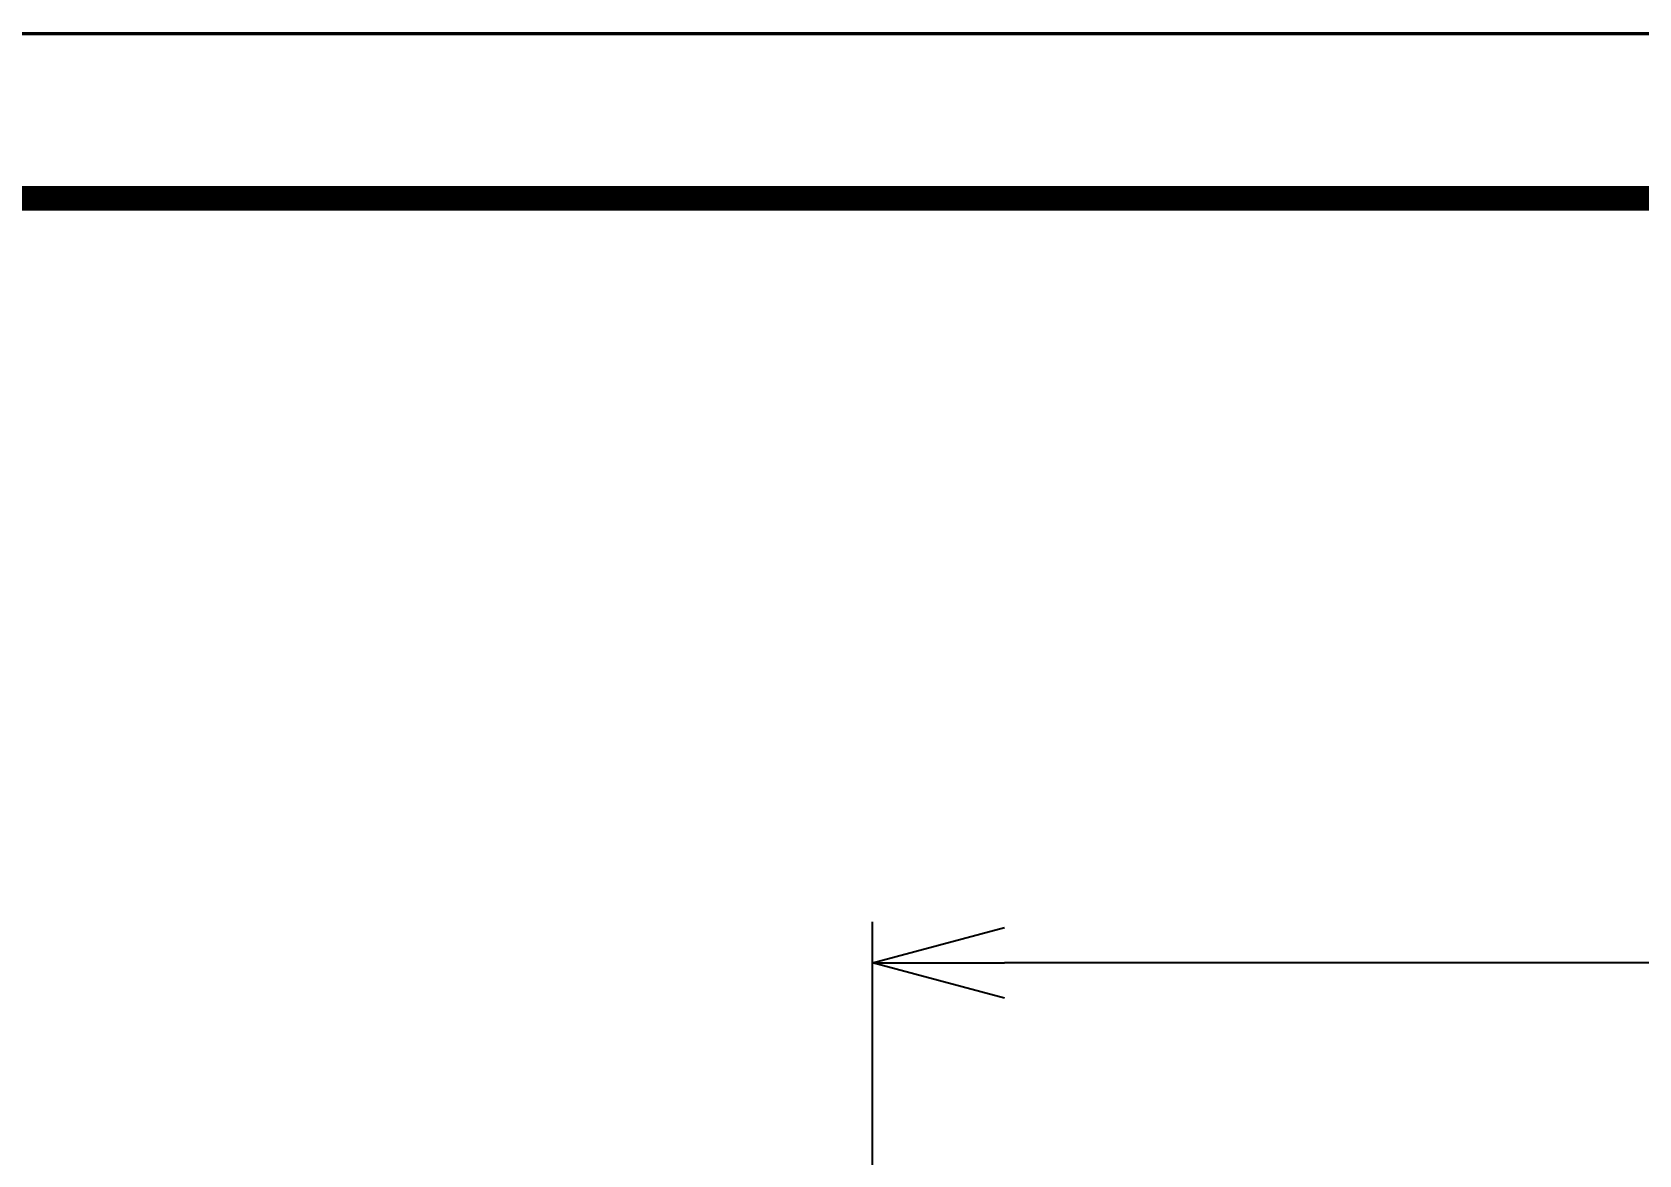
# Paper-space layout 'Лист1' of a CAD drawing. Header units: millimetres. Extents: x 0 to 420, y 0 to 297.
# Drawn here: x 245.87 to 294.66, y 262.95 to 297.06 of the extents above; entities that cross this region are included whole.
import ezdxf

# ---------------------------------------------------------------- set-up
doc = ezdxf.new("R2010")
doc.units = ezdxf.units.MM
doc.layers.add('Sheet', color=255, linetype='Continuous')
doc.styles.add('GOST-2.304_Type-B_italic', font='GOST Common Italic.ttf')
doc.styles.get("Standard").update_dxf_attribs({"font": 'arial.ttf'})
doc.dimstyles.new('ISO-25', dxfattribs={"dimtxt": 2.5, "dimasz": 2.5, "dimexe": 1.25, "dimexo": 0.625, "dimtad": 1, "dimtxsty": 'Standard', "dimcen": 2.5, "dimadec": 0, "dimazin": 0, "dimtfac": 1, "dimtmove": 0, "dimatfit": 3, "dimfxl": 1, "dimarcsym": 0})

# ---------------------------------------------------------------- blocks, each defined once
blk = doc.blocks.new('_Open30')
at = {"color": 0, "linetype": 'ByBlock', "lineweight": -2}
for p, q in [((-1, 0.268), (0, 0)), ((0, 0), (-1, -0.268)), ((0, 0), (-1, 0))]:
    blk.add_line(p, q, dxfattribs=at)
blk = doc.blocks.new('*D18')
at = {"color": 0, "lineweight": -2, "transparency": 16777216}
for p, q in [((271.392, 259.677), (271.392, 270.037)), ((341.084, 259.677), (341.084, 270.037)), ((337.084, 268.787), (275.392, 268.787))]:
    blk.add_line(p, q, dxfattribs=at)
at = {"layer": 'Defpoints', "color": 0, "lineweight": 50, "transparency": 16777216}
for p in [(271.392, 268.787), (271.392, 259.677), (341.084, 259.677)]:
    blk.add_point(p, dxfattribs=at)
at = {"color": 0, "lineweight": -2, "transparency": 16777216, "xscale": 4, "yscale": 4, "zscale": 4, "rotation": 180}
blk.add_blockref('_Open30', (271.392, 268.787), dxfattribs=at)
at = {"color": 0, "lineweight": -2, "transparency": 16777216, "xscale": 4, "yscale": 4, "zscale": 4}
blk.add_blockref('_Open30', (341.084, 268.787), dxfattribs=at)
at = {"color": 0, "transparency": 16777216, "insert": (311.165, 271.209), "char_height": 3, "attachment_point": 5, "style": 'GOST-2.304_Type-B_italic'}
blk.add_mtext('70{\\fGOST type B|b0|i1|c204|p34;\\C0;%%P0,1}', dxfattribs=at)

psp = doc.layouts.new('Лист1')

# ---------------------------------------------------------------- linework, layer by layer
at = {"layer": 'Sheet'}
for points, const_width in [([(0.05, 297.007), (420.007, 297.007), (420.007, 0.05), (0.05, 0.05), (0.05, 297.007)], 0.0991), ([(20.05, 292.007), (415.05, 292.007)], 0.749)]:
    psp.add_lwpolyline(points, dxfattribs=dict(at, const_width=const_width))

# ---------------------------------------------------------------- dimensions: what is measured, and where the dimension line sits
dim = psp.add_linear_dim(base=(271.392, 268.787), p1=(341.084, 259.677), p2=(271.392, 259.677), angle=180, text='70{\\fGOST type B|b0|i1|c204|p34;\\C0;%%P0,1}', dimstyle='ISO-25', override={"dimtxt": 3, "dimasz": 4, "dimexo": 0, "dimtxsty": 'GOST-2.304_Type-B_italic', "dimblk1": 'Open30', "dimblk2": 'Open30', "dimsah": 1})
dim.commit()
dim.dimension.update_dxf_attribs({"geometry": '*D18', "text_midpoint": (311.165, 268.787), "dimtype": 160})

doc.saveas('drawing.dxf')
